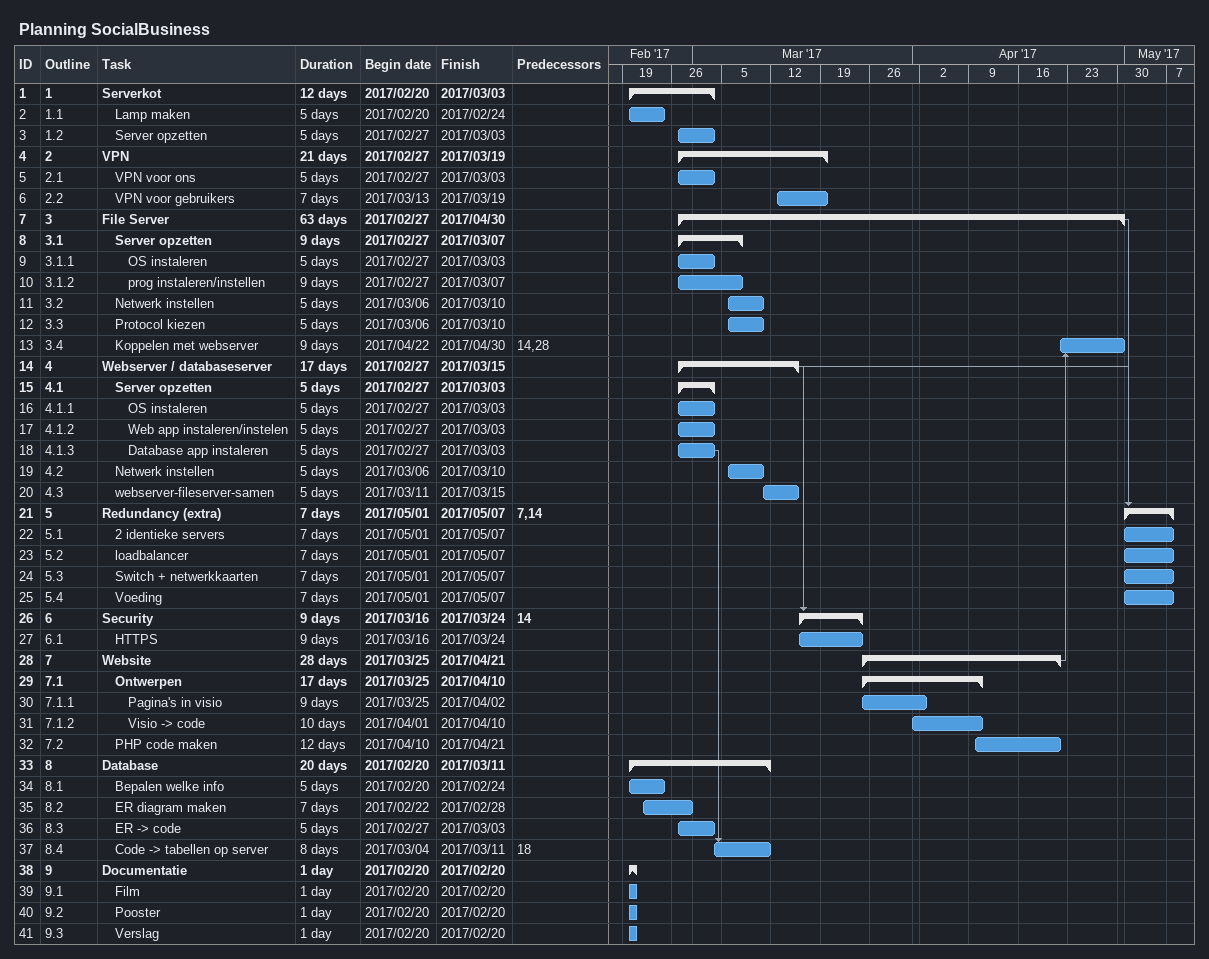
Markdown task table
Planning SocialBusiness

| ID | WBS | Task | Duration | Start | Finish | Predecessors |
|---|---|---|---|---|---|---|
| 1 | 1 | **Serverkot** | 12d | 2017-02-20 | 2017-03-03 |  |
| 2 | 1.1 | Lamp maken | 5d | 2017-02-20 | 2017-02-24 |  |
| 3 | 1.2 | Server opzetten | 5d | 2017-02-27 | 2017-03-03 |  |
| 4 | 2 | **VPN** | 21d | 2017-02-27 | 2017-03-19 |  |
| 5 | 2.1 | VPN voor ons | 5d | 2017-02-27 | 2017-03-03 |  |
| 6 | 2.2 | VPN voor gebruikers | 7d | 2017-03-13 | 2017-03-19 |  |
| 7 | 3 | **File Server** | 63d | 2017-02-27 | 2017-04-30 |  |
| 8 | 3.1 | **Server opzetten** | 9d | 2017-02-27 | 2017-03-07 |  |
| 9 | 3.1.1 | OS instaleren | 5d | 2017-02-27 | 2017-03-03 |  |
| 10 | 3.1.2 | prog instaleren/instellen | 9d | 2017-02-27 | 2017-03-07 |  |
| 11 | 3.2 | Netwerk instellen | 5d | 2017-03-06 | 2017-03-10 |  |
| 12 | 3.3 | Protocol kiezen | 5d | 2017-03-06 | 2017-03-10 |  |
| 13 | 3.4 | Koppelen met webserver | 9d | 2017-04-22 | 2017-04-30 | 14, 28 |
| 14 | 4 | **Webserver / databaseserver** | 17d | 2017-02-27 | 2017-03-15 |  |
| 15 | 4.1 | **Server opzetten** | 5d | 2017-02-27 | 2017-03-03 |  |
| 16 | 4.1.1 | OS instaleren | 5d | 2017-02-27 | 2017-03-03 |  |
| 17 | 4.1.2 | Web app instaleren/instelen | 5d | 2017-02-27 | 2017-03-03 |  |
| 18 | 4.1.3 | Database app instaleren | 5d | 2017-02-27 | 2017-03-03 |  |
| 19 | 4.2 | Netwerk instellen | 5d | 2017-03-06 | 2017-03-10 |  |
| 20 | 4.3 | webserver-fileserver-samen | 5d | 2017-03-11 | 2017-03-15 |  |
| 21 | 5 | **Redundancy (extra)** | 7d | 2017-05-01 | 2017-05-07 | 7, 14 |
| 22 | 5.1 | 2 identieke servers | 7d | 2017-05-01 | 2017-05-07 |  |
| 23 | 5.2 | loadbalancer | 7d | 2017-05-01 | 2017-05-07 |  |
| 24 | 5.3 | Switch + netwerkkaarten | 7d | 2017-05-01 | 2017-05-07 |  |
| 25 | 5.4 | Voeding | 7d | 2017-05-01 | 2017-05-07 |  |
| 26 | 6 | **Security** | 9d | 2017-03-16 | 2017-03-24 | 14 |
| 27 | 6.1 | HTTPS | 9d | 2017-03-16 | 2017-03-24 |  |
| 28 | 7 | **Website** | 28d | 2017-03-25 | 2017-04-21 |  |
| 29 | 7.1 | **Ontwerpen** | 17d | 2017-03-25 | 2017-04-10 |  |
| 30 | 7.1.1 | Pagina's in visio | 9d | 2017-03-25 | 2017-04-02 |  |
| 31 | 7.1.2 | Visio -> code | 10d | 2017-04-01 | 2017-04-10 |  |
| 32 | 7.2 | PHP code maken | 12d | 2017-04-10 | 2017-04-21 |  |
| 33 | 8 | **Database** | 20d | 2017-02-20 | 2017-03-11 |  |
| 34 | 8.1 | Bepalen welke info | 5d | 2017-02-20 | 2017-02-24 |  |
| 35 | 8.2 | ER diagram maken | 7d | 2017-02-22 | 2017-02-28 |  |
| 36 | 8.3 | ER -> code | 5d | 2017-02-27 | 2017-03-03 |  |
| 37 | 8.4 | Code -> tabellen op server | 8d | 2017-03-04 | 2017-03-11 | 18 |
| 38 | 9 | **Documentatie** | 1d | 2017-02-20 | 2017-02-20 |  |
| 39 | 9.1 | Film | 1d | 2017-02-20 | 2017-02-20 |  |
| 40 | 9.2 | Pooster | 1d | 2017-02-20 | 2017-02-20 |  |
| 41 | 9.3 | Verslag | 1d | 2017-02-20 | 2017-02-20 |  |
